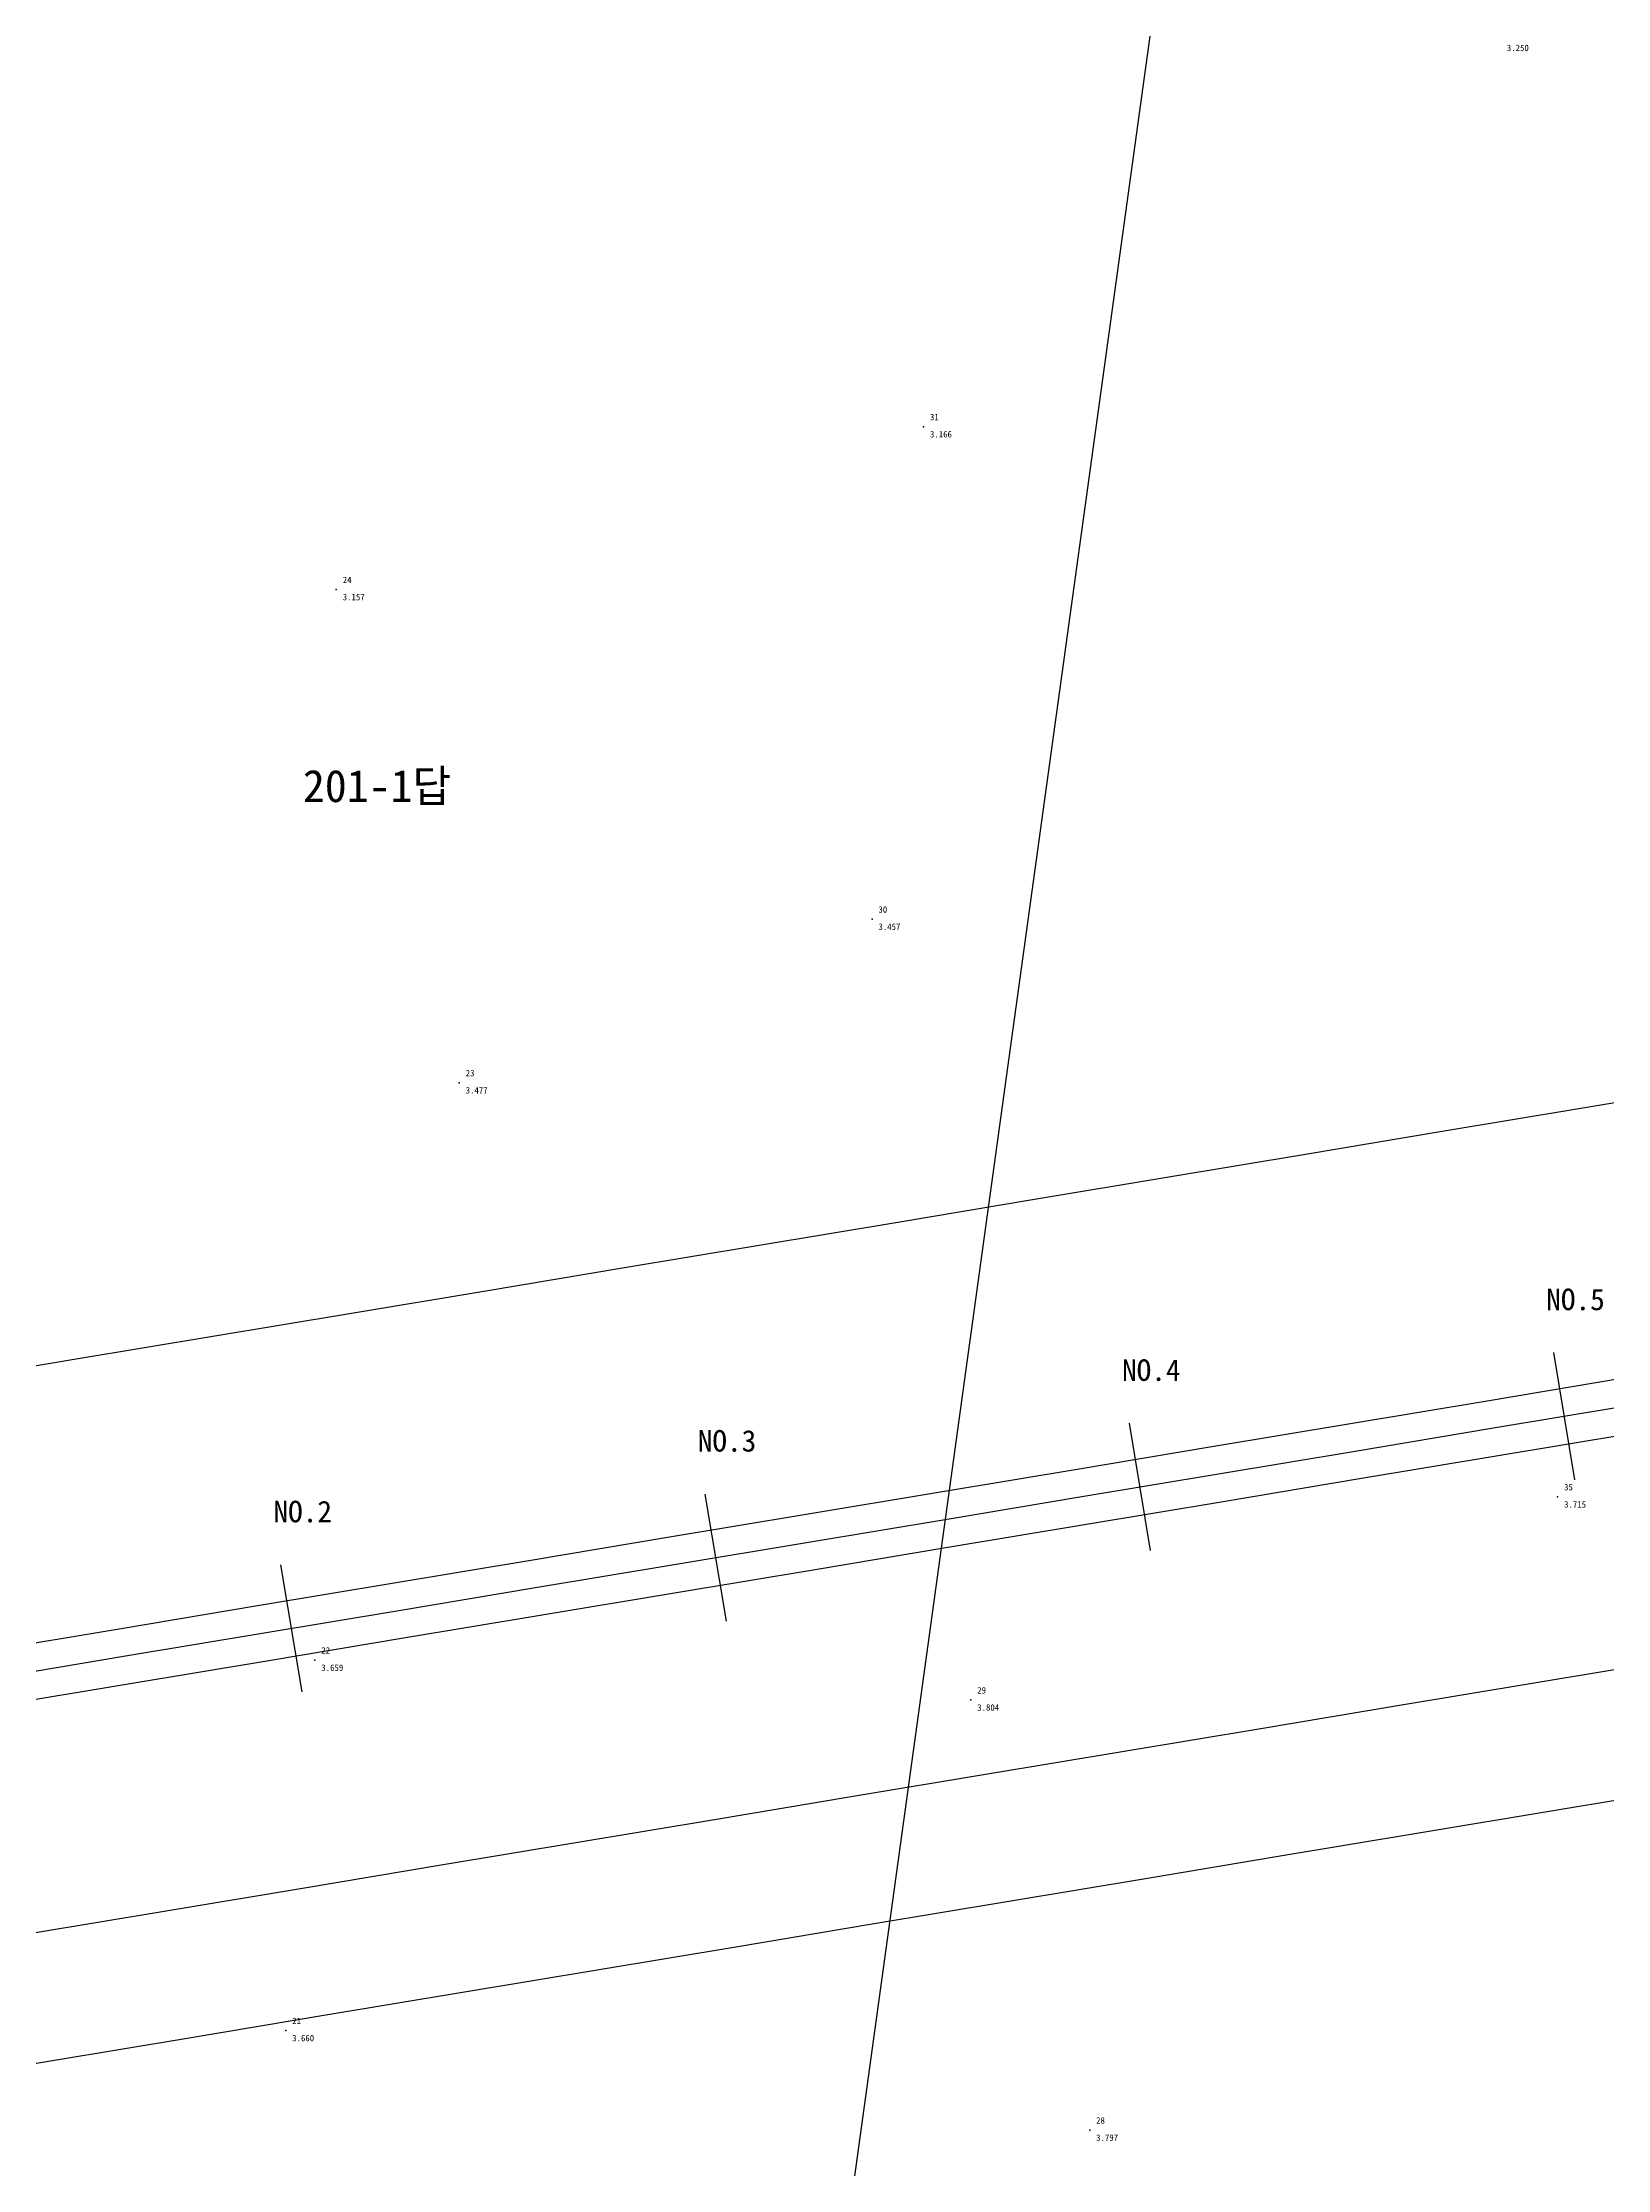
# Model space of a CAD drawing. Header units: millimetres. Extents: x 251155 to 251723, y 283328 to 283664.
# Drawn here: x 251227.9 to 251300.7, y 283381.4 to 283480.3 of the extents above; entities that cross this region are included whole.
import ezdxf

# ---------------------------------------------------------------- set-up
doc = ezdxf.new("R2010")
doc.units = ezdxf.units.MM
for name, color, linetype in [('CL', 1, 'Continuous'), ('PointElev', 7, 'Continuous'), ('PointNum', 7, 'Continuous'), ('PointPnt', 6, 'Continuous'), ('도로', 8, 'Continuous'), ('수로', 5, 'Continuous'), ('지번', 3, 'Continuous'), ('측점', 2, 'Continuous')]:
    doc.layers.add(name, color=color, linetype=linetype)

msp = doc.modelspace()

# ---------------------------------------------------------------- linework, layer by layer
at = {"layer": 'CL'}
msp.add_lwpolyline([(251200, 283400), (251206.352, 283401.059), (251212.704, 283402.117), (251219.055, 283403.176), (251225.407, 283404.235), (251231.759, 283405.293), (251238.111, 283406.352), (251244.462, 283407.41), (251250.814, 283408.469), (251257.166, 283409.528), (251263.518, 283410.586), (251269.869, 283411.645), (251276.221, 283412.704), (251282.573, 283413.762), (251288.925, 283414.821), (251295.276, 283415.879), (251301.628, 283416.938)], dxfattribs=at)
at = {"layer": 'PointPnt'}
for p in [(251268.861, 283462.455, 3.166), (251241.556, 283454.881, 3.157), (251266.464, 283439.552, 3.457), (251247.272, 283431.947, 3.477), (251298.346, 283412.691, 3.715), (251240.559, 283405.099, 3.659), (251271.057, 283403.246, 3.804), (251239.204, 283387.872, 3.66), (251276.586, 283383.242, 3.797)]:
    msp.add_point(p, dxfattribs=at)
at = {"layer": '도로'}
for points in [[(251197.698, 283413.81), (251204.05, 283414.868), (251210.402, 283415.927), (251216.754, 283416.985), (251223.105, 283418.044), (251229.457, 283419.103), (251235.809, 283420.161), (251242.161, 283421.22), (251248.512, 283422.279), (251254.864, 283423.337), (251261.216, 283424.396), (251267.568, 283425.454), (251273.92, 283426.513), (251280.271, 283427.572), (251286.623, 283428.63), (251292.975, 283429.689), (251299.327, 283430.748), (251305.678, 283431.806)], [(251201.973, 283388.163), (251208.325, 283389.222), (251214.676, 283390.281), (251221.028, 283391.339), (251227.38, 283392.398), (251233.732, 283393.456), (251240.083, 283394.515), (251246.435, 283395.574), (251252.787, 283396.632), (251259.139, 283397.691), (251265.49, 283398.75), (251271.842, 283399.808), (251278.194, 283400.867), (251284.546, 283401.925), (251290.897, 283402.984), (251297.249, 283404.043), (251303.601, 283405.101)], [(251202.959, 283382.245), (251209.311, 283383.304), (251215.663, 283384.362), (251222.014, 283385.421), (251228.366, 283386.479), (251234.718, 283387.538), (251241.07, 283388.597), (251247.421, 283389.655), (251253.773, 283390.714), (251260.125, 283391.773), (251266.477, 283392.831), (251272.829, 283393.89), (251279.18, 283394.948), (251285.532, 283396.007), (251291.884, 283397.066), (251298.236, 283398.124), (251304.587, 283399.183)]]:
    msp.add_lwpolyline(points, dxfattribs=at)
at = {"layer": '수로'}
for points in [[(251199.786, 283401.282), (251206.138, 283402.341), (251212.49, 283403.4), (251218.842, 283404.458), (251225.193, 283405.517), (251231.545, 283406.575), (251237.897, 283407.634), (251244.249, 283408.693), (251250.6, 283409.751), (251256.952, 283410.81), (251263.304, 283411.869), (251269.656, 283412.927), (251276.007, 283413.986), (251282.359, 283415.044), (251288.711, 283416.103), (251295.063, 283417.162), (251301.414, 283418.22)], [(251200.214, 283398.718), (251206.565, 283399.776), (251212.917, 283400.835), (251219.269, 283401.894), (251225.621, 283402.952), (251231.973, 283404.011), (251238.324, 283405.069), (251244.676, 283406.128), (251251.028, 283407.187), (251257.38, 283408.245), (251263.731, 283409.304), (251270.083, 283410.363), (251276.435, 283411.421), (251282.787, 283412.48), (251289.138, 283413.538), (251295.49, 283414.597), (251301.842, 283415.656)]]:
    msp.add_lwpolyline(points, dxfattribs=at)
at = {"layer": '지번'}
msp.add_line((251260, 283340), (251300, 283630), dxfattribs=at)
at = {"layer": '측점'}
for p, q in [((251298.146, 283419.399), (251299.133, 283413.481)), ((251278.418, 283416.111), (251279.405, 283410.193)), ((251258.69, 283412.823), (251259.677, 283406.905)), ((251238.963, 283409.535), (251239.949, 283403.617))]:
    msp.add_line(p, q, dxfattribs=at)

# ---------------------------------------------------------------- texts
at = {"layer": 'PointElev'}
for s, p in [('3.250', (251295.984, 283479.921)), ('3.166', (251269.161, 283461.955)), ('3.157', (251241.856, 283454.381)), ('3.457', (251266.764, 283439.052)), ('3.477', (251247.572, 283431.447)), ('3.715', (251298.646, 283412.191)), ('3.659', (251240.859, 283404.599)), ('3.804', (251271.357, 283402.746)), ('3.660', (251239.504, 283387.372)), ('3.797', (251276.886, 283382.742))]:
    msp.add_text(s, height=0.3, dxfattribs=at).set_placement(p)
at = {"layer": 'PointNum'}
for s, p in [('31', (251269.161, 283462.755)), ('24', (251241.856, 283455.181)), ('30', (251266.764, 283439.852)), ('23', (251247.572, 283432.247)), ('35', (251298.646, 283412.991)), ('22', (251240.859, 283405.399)), ('29', (251271.357, 283403.546)), ('21', (251239.504, 283388.172)), ('28', (251276.886, 283383.542))]:
    msp.add_text(s, height=0.3, dxfattribs=at).set_placement(p)
at = {"layer": '지번'}
msp.add_text('201-1답', height=1.5, dxfattribs=at).set_placement((251240, 283445))
at = {"layer": '측점'}
for s, p in [('NO.5', (251297.817, 283421.372)), ('NO.4', (251278.09, 283418.084)), ('NO.3', (251258.362, 283414.796)), ('NO.2', (251238.634, 283411.508))]:
    msp.add_text(s, height=1, dxfattribs=at).set_placement(p)

doc.saveas('drawing.dxf')
